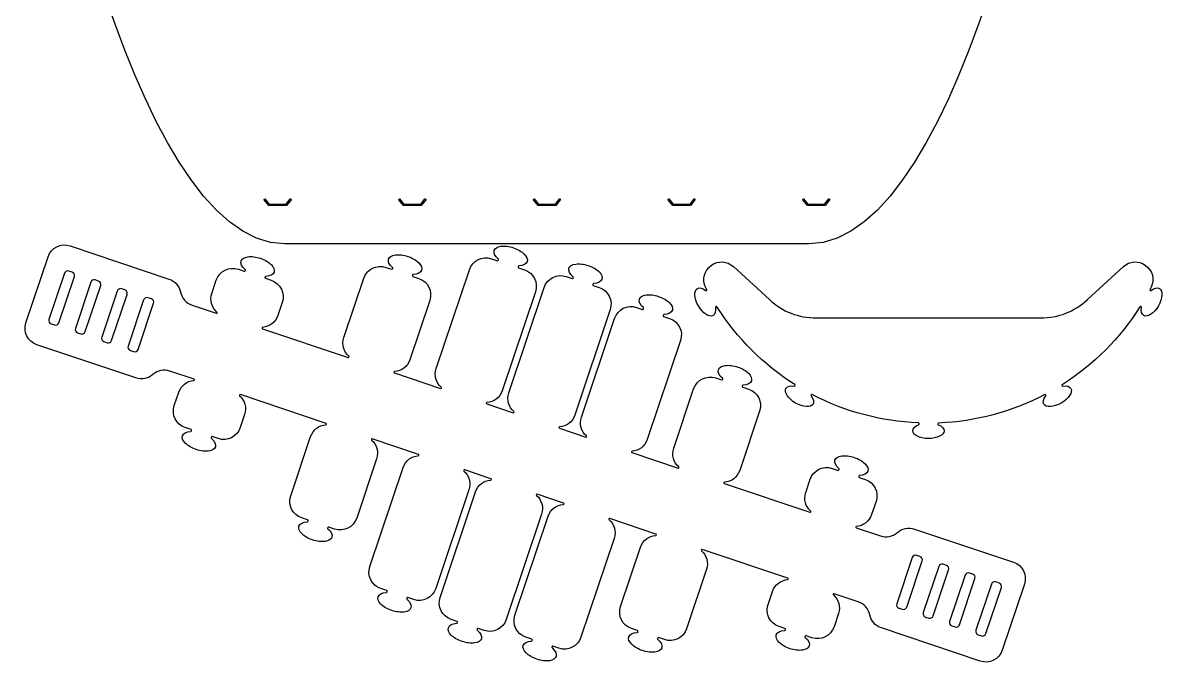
# Model space of a CAD drawing. Extents: x -205 to 122, y 418 to 787.
# Drawn here: x -205.3 to 122.4, y 418.2 to 602.6 of the extents above; entities that cross this region are included whole.
import ezdxf

# ---------------------------------------------------------------- set-up
doc = ezdxf.new("R2010")
doc.units = 0
doc.layers.get('0').update_dxf_attribs({"linetype": 'CONTINUOUS'})

msp = doc.modelspace()

# ---------------------------------------------------------------- linework, layer by layer
at = {"color": 1}
for p, q in [((-135.9886, 551.8272), (-135.9055, 551.9297)), ((-134.6554, 550.0622), (-135.9885, 551.7011)), ((-135.7502, 551.9298), (-134.6515, 550.5785)), ((-129.5996, 550.5785), (-128.5013, 551.9299)), ((-128.2626, 551.701), (-129.5957, 550.0622)), ((-128.3461, 551.9299), (-128.2626, 551.8272)), ((-97.2886, 551.8272), (-97.2055, 551.9297)), ((-95.9554, 550.0622), (-97.2885, 551.7011)), ((-97.0502, 551.9298), (-95.9515, 550.5785)), ((-90.8996, 550.5785), (-89.8013, 551.9299)), ((-89.5626, 551.701), (-90.8957, 550.0622)), ((-89.6461, 551.9299), (-89.5626, 551.8272)), ((-58.5886, 551.8272), (-58.5055, 551.9297)), ((-57.2554, 550.0622), (-58.5885, 551.7011)), ((-58.3502, 551.9298), (-57.2515, 550.5785)), ((-52.1996, 550.5785), (-51.1013, 551.9299)), ((-50.8626, 551.701), (-52.1957, 550.0622)), ((-50.9461, 551.9299), (-50.8626, 551.8272)), ((-19.8886, 551.8272), (-19.8055, 551.9297)), ((-18.5554, 550.0622), (-19.8885, 551.7011)), ((-19.6502, 551.9298), (-18.5515, 550.5785)), ((-13.4996, 550.5785), (-12.4013, 551.9299)), ((-12.1626, 551.701), (-13.4957, 550.0622)), ((-12.2461, 551.9299), (-12.1626, 551.8272)), ((18.8114, 551.8272), (18.8945, 551.9297)), ((20.1446, 550.0622), (18.8115, 551.7011)), ((19.0498, 551.9298), (20.1485, 550.5785)), ((25.2004, 550.5785), (26.2987, 551.9299)), ((26.5374, 551.701), (25.2043, 550.0622)), ((26.4539, 551.9299), (26.5374, 551.8272)), ((-129.6733, 550.0253), (-134.5778, 550.0253)), ((-134.2635, 550.3939), (-129.9876, 550.3939)), ((-129.5996, 550.5785), (-129.5996, 550.5785)), ((-90.9733, 550.0253), (-95.8778, 550.0253)), ((-95.5635, 550.3939), (-91.2876, 550.3939)), ((-90.8996, 550.5785), (-90.8996, 550.5785)), ((-52.2733, 550.0253), (-57.1778, 550.0253)), ((-56.8635, 550.3939), (-52.5876, 550.3939)), ((-52.1996, 550.5785), (-52.1996, 550.5785)), ((-13.5733, 550.0253), (-18.4778, 550.0253)), ((-18.1635, 550.3939), (-13.8876, 550.3939)), ((-13.4996, 550.5785), (-13.4996, 550.5785)), ((25.1267, 550.0253), (20.2222, 550.0253)), ((20.5365, 550.3939), (24.8124, 550.3939)), ((25.2004, 550.5785), (25.2004, 550.5785)), ((-191.771, 538.4582), (-163.3289, 528.9164)), ((20.566, 538.9995), (-130.0171, 538.9995)), ((-130.0171, 538.9995), (-130.0171, 538.9995)), ((-204.4629, 516.3467), (-198.1015, 535.3089)), ((-70.6624, 534.7467), (-68.956, 534.1742)), ((-68.7027, 534.3002), (-68.6489, 534.4603)), ((-191.1531, 530.8679), (-192.1012, 531.186)), ((-143.4011, 531.7247), (-141.6942, 531.1521)), ((-141.441, 531.2781), (-141.3873, 531.4382)), ((-101.0254, 532.2757), (-99.319, 531.7032)), ((-99.0657, 531.8292), (-99.0119, 531.9893)), ((-86.5348, 503.1544), (-76.9932, 531.5964)), ((-62.8882, 532.1386), (-61.1817, 531.5659)), ((-7.485438, 532.844398), (-7.391337, 532.910398)), ((-1.141738, 532.502297), (9.212363, 523.010097)), ((100.637075, 523.010097), (110.983765, 532.495497)), ((117.243463, 532.896497), (117.319584, 532.842897)), ((-193.3674, 530.5559), (-197.8201, 517.2831)), ((-194.976, 516.3288), (-190.5232, 529.6018)), ((-185.7828, 528.0115), (-190.2356, 514.7385)), ((-183.5685, 528.3235), (-184.5166, 528.6414)), ((-151.0038, 524.7823), (-149.7316, 528.5744)), ((-135.6265, 529.1164), (-133.9201, 528.5439)), ((-113.0807, 512.06), (-107.3559, 529.125)), ((-93.3233, 530.0815), (-93.3773, 529.9208)), ((-93.2512, 529.6675), (-91.5448, 529.0951)), ((-49.1689, 529.6456), (-47.4626, 529.0731)), ((-47.2094, 529.1991), (-47.1556, 529.3593)), ((-187.3913, 513.7844), (-182.9385, 527.0572)), ((-178.1982, 525.4671), (-182.6509, 512.1941)), ((-179.8067, 511.2399), (-175.3539, 524.5129)), ((-175.984, 525.779), (-176.932, 526.0971)), ((-58.032, 525.2354), (-67.5736, 496.7933)), ((-65.677, 496.1572), (-55.4992, 526.4957)), ((-41.3947, 527.038), (-39.6882, 526.4655)), ((-8.899737, 525.622204), (-8.861338, 525.644297)), ((118.689385, 525.655996), (118.74918, 525.621497)), ((-170.6137, 522.9227), (-175.0665, 509.6496)), ((-172.2221, 508.6954), (-167.7694, 521.9685)), ((-168.3994, 523.2345), (-169.3476, 523.5526)), ((-156.7039, 521.4204), (-149.7638, 519.0921)), ((-130.7703, 522.2133), (-132.0425, 518.4212)), ((-88.3946, 522.7643), (-94.1196, 505.699)), ((-36.5378, 520.1351), (-46.7156, 489.7966)), ((-28.9471, 520.7527), (-27.2406, 520.1802)), ((-26.9874, 520.3062), (-26.9337, 520.4664)), ((-21.1729, 518.1445), (-19.4665, 517.5722)), ((-6.128337, 520.985701), (-6.199436, 520.944601)), ((115.706472, 520.919987), (115.706499, 520.92)), ((116.048261, 520.944587), (115.975474, 520.986587)), ((-197.8201, 517.2831), (-197.8201, 517.2831)), ((-197.1901, 516.0168), (-196.242, 515.6988)), ((-190.2356, 514.7385), (-190.2356, 514.7385)), ((-136.4631, 514.6301), (-111.8408, 506.3699)), ((-44.8196, 489.1605), (-35.2781, 517.6025)), ((22.727563, 517.752599), (87.121868, 517.752599)), ((-189.6055, 513.4725), (-188.6574, 513.1543)), ((-182.6509, 512.1941), (-182.6509, 512.1941)), ((-172.8703, 500.4752), (-201.3124, 510.0168)), ((-182.0209, 510.9279), (-181.0728, 510.6099)), ((-175.0665, 509.6496), (-175.0665, 509.6496)), ((-174.4364, 508.3836), (-173.4882, 508.0655)), ((-16.3167, 511.2414), (-25.8583, 482.7995)), ((-156.1248, 500.1311), (-163.0649, 502.4593)), ((-98.5404, 501.908), (-85.2947, 497.4644)), ((-6.218, 500.4706), (-4.5115, 499.8981)), ((-4.2583, 500.0241), (-4.2045, 500.1842)), ((16.516562, 498.2286), (16.576164, 498.331901)), ((93.311398, 498.2657), (93.332829, 498.228301)), ((-161.8177, 492.5478), (-160.5455, 496.3399)), ((-118.2018, 487.4088), (-142.8241, 495.6689)), ((-18.2738, 480.2551), (-12.5488, 497.3204)), ((1.5563, 497.8625), (3.2628, 497.29)), ((21.243573, 495.6138), (21.193874, 495.5278)), ((88.655684, 495.528199), (88.610572, 495.606399)), ((-71.994, 493.0023), (-64.4373, 490.4672)), ((-141.5842, 489.9789), (-142.8564, 486.1868)), ((6.4129, 490.959), (0.6879, 473.8938)), ((-156.961, 485.6444), (-158.6679, 486.2171)), ((-156.8887, 485.2311), (-156.835, 485.3912)), ((-51.1365, 486.0056), (-43.5793, 483.4703)), ((52.224273, 487.213499), (52.224374, 487.3402)), ((57.625274, 487.310601), (57.625274, 487.2137)), ((-149.1867, 483.0365), (-150.8932, 483.609)), ((-128.3475, 466.5527), (-122.6225, 483.6176)), ((-91.6557, 478.5031), (-104.9014, 482.9467)), ((-30.2789, 479.0084), (-17.0336, 474.5649)), ((-103.6613, 477.2566), (-109.3863, 460.1913)), ((-105.6182, 446.2701), (-96.0765, 474.7122)), ((-70.7983, 471.5059), (-78.355, 474.041)), ((27.2524, 474.475), (28.9587, 473.9026)), ((29.2119, 474.0286), (29.2656, 474.1889)), ((34.9544, 472.2808), (34.9006, 472.1202)), ((-3.733, 470.1029), (20.8894, 461.8426)), ((19.6492, 467.5328), (20.9214, 471.3249)), ((35.0266, 471.867), (36.733, 471.2945)), ((-77.1153, 468.3512), (-86.657, 439.9091)), ((-85.3966, 437.3763), (-75.2188, 467.7148)), ((-49.9406, 464.5082), (-57.4979, 467.0434)), ((-49.9406, 464.5082), (-49.9406, 464.5082)), ((39.8832, 464.9636), (38.6109, 461.1715)), ((-123.4914, 459.6492), (-125.1978, 460.2216)), ((-123.419, 459.2358), (-123.3654, 459.396)), ((-56.2577, 461.3533), (-66.4355, 431.0148)), ((-63.9033, 432.2753), (-54.3616, 460.7172)), ((-23.395, 455.6027), (-36.6402, 460.0462)), ((-117.6768, 457.4877), (-117.7307, 457.327)), ((-115.7172, 457.0412), (-117.4236, 457.6137)), ((34.19, 457.3805), (41.1303, 455.0523)), ((50.9354, 457.0364), (79.3777, 447.4948)), ((-35.4004, 454.3562), (-44.942, 425.9142)), ((-33.5409, 434.7465), (-27.8159, 451.8118)), ((14.5281, 442.8804), (-10.0944, 451.1407)), ((52.5012, 449.1277), (51.553, 449.4457)), ((50.287, 448.8157), (45.8342, 435.5427)), ((48.6785, 434.5885), (53.1312, 447.8615)), ((57.8716, 446.2712), (53.4188, 432.9983)), ((60.0858, 446.5831), (59.1378, 446.9011)), ((-8.8542, 445.4506), (-14.579, 428.3853)), ((56.2631, 432.0442), (60.7158, 445.317)), ((65.4562, 443.7268), (61.0034, 430.4538)), ((63.8476, 429.4996), (68.3004, 442.7726)), ((67.6704, 444.0388), (66.7223, 444.3568)), ((-100.7616, 439.3668), (-102.468, 439.9393)), ((73.0408, 441.1825), (68.5879, 427.9093)), ((71.4321, 426.9551), (75.885, 440.2283)), ((75.2549, 441.4945), (74.3068, 441.8124)), ((82.5277, 441.1645), (76.1663, 422.2023)), ((-100.6892, 438.9534), (-100.6356, 439.1136)), ((-92.9873, 436.7589), (-94.6938, 437.3312)), ((8.835, 435.2974), (10.1072, 439.0895)), ((34.7689, 436.0901), (27.8287, 438.4185)), ((29.0689, 432.7284), (27.7968, 428.9361)), ((45.8342, 435.5427), (45.8342, 435.5427)), ((46.4642, 434.2767), (47.4123, 433.9585)), ((53.4188, 432.9983), (53.4188, 432.9983)), ((-80.5404, 430.4736), (-82.2467, 431.0461)), ((-80.4681, 430.0603), (-80.4144, 430.2204)), ((54.049, 431.7322), (54.9969, 431.4142)), ((61.0034, 430.4538), (61.0034, 430.4538)), ((-72.7664, 427.8651), (-74.4728, 428.4376)), ((-28.6843, 427.8431), (-30.3907, 428.4156)), ((-28.6119, 427.4297), (-28.5583, 427.5899)), ((13.6917, 428.394), (11.9853, 428.9664)), ((13.7638, 427.9806), (13.8177, 428.1408)), ((19.5063, 426.2324), (19.4524, 426.0718)), ((21.4659, 425.7859), (19.7595, 426.3584)), ((69.836, 419.0524), (41.3937, 428.5942)), ((61.6334, 429.1877), (62.5815, 428.8696)), ((68.5879, 427.9093), (68.5879, 427.9093)), ((69.2179, 426.6433), (70.1659, 426.3251)), ((-59.0466, 425.3719), (-60.753, 425.9444)), ((-58.9743, 424.9585), (-58.9206, 425.1187)), ((-51.2724, 422.7638), (-52.9788, 423.3364)), ((-20.91, 425.235), (-22.6164, 425.8075))]:
    msp.add_line(p, q, dxfattribs=at)
for points in [[(-130.0171, 538.9995), (-174.3371, 538.9995), (-204.7257, 685.2085), (-204.7257, 729.1739)], [(95.2746, 729.1739), (95.2746, 685.2085), (64.8859, 538.9995), (20.566, 538.9995)], [(-135.9885, 551.7011), (-136.0187, 551.7382), (-136.0187, 551.7901), (-135.9886, 551.8272)], [(-135.9055, 551.9297), (-135.8859, 551.9539), (-135.859, 551.9667), (-135.8279, 551.9667)], [(-135.8279, 551.9667), (-135.7967, 551.9667), (-135.7699, 551.954), (-135.7502, 551.9298)], [(-128.5013, 551.9299), (-128.4817, 551.9541), (-128.4549, 551.9668), (-128.4237, 551.9668)], [(-128.4237, 551.9668), (-128.3926, 551.9668), (-128.3658, 551.9541), (-128.3461, 551.9299)], [(-128.2626, 551.8272), (-128.2324, 551.79), (-128.2324, 551.7381), (-128.2626, 551.701)], [(-97.2885, 551.7011), (-97.3187, 551.7382), (-97.3187, 551.7901), (-97.2886, 551.8272)], [(-97.2055, 551.9297), (-97.1859, 551.9539), (-97.159, 551.9667), (-97.1279, 551.9667)], [(-97.1279, 551.9667), (-97.0967, 551.9667), (-97.0699, 551.954), (-97.0502, 551.9298)], [(-89.8013, 551.9299), (-89.7817, 551.9541), (-89.7549, 551.9668), (-89.7237, 551.9668)], [(-89.7237, 551.9668), (-89.6926, 551.9668), (-89.6658, 551.9541), (-89.6461, 551.9299)], [(-89.5626, 551.8272), (-89.5324, 551.79), (-89.5324, 551.7381), (-89.5626, 551.701)], [(-58.5885, 551.7011), (-58.6187, 551.7382), (-58.6187, 551.7901), (-58.5886, 551.8272)], [(-58.5055, 551.9297), (-58.4859, 551.9539), (-58.459, 551.9667), (-58.4279, 551.9667)], [(-58.4279, 551.9667), (-58.3967, 551.9667), (-58.3699, 551.954), (-58.3502, 551.9298)], [(-51.1013, 551.9299), (-51.0817, 551.9541), (-51.0549, 551.9668), (-51.0237, 551.9668)], [(-51.0237, 551.9668), (-50.9926, 551.9668), (-50.9658, 551.9541), (-50.9461, 551.9299)], [(-50.8626, 551.8272), (-50.8324, 551.79), (-50.8324, 551.7381), (-50.8626, 551.701)], [(-19.8885, 551.7011), (-19.9187, 551.7382), (-19.9187, 551.7901), (-19.8886, 551.8272)], [(-19.8055, 551.9297), (-19.7859, 551.9539), (-19.759, 551.9667), (-19.7279, 551.9667)], [(-19.7279, 551.9667), (-19.6967, 551.9667), (-19.6699, 551.954), (-19.6502, 551.9298)], [(-12.4013, 551.9299), (-12.3817, 551.9541), (-12.3549, 551.9668), (-12.3237, 551.9668)], [(-12.3237, 551.9668), (-12.2926, 551.9668), (-12.2658, 551.9541), (-12.2461, 551.9299)], [(-12.1626, 551.8272), (-12.1324, 551.79), (-12.1324, 551.7381), (-12.1626, 551.701)], [(18.8115, 551.7011), (18.7813, 551.7382), (18.7813, 551.7901), (18.8114, 551.8272)], [(18.8945, 551.9297), (18.9141, 551.9539), (18.941, 551.9667), (18.9721, 551.9667)], [(18.9721, 551.9667), (19.0033, 551.9667), (19.0301, 551.954), (19.0498, 551.9298)], [(26.2987, 551.9299), (26.3183, 551.9541), (26.3451, 551.9668), (26.3763, 551.9668)], [(26.3763, 551.9668), (26.4074, 551.9668), (26.4342, 551.9541), (26.4539, 551.9299)], [(26.5374, 551.8272), (26.5676, 551.79), (26.5676, 551.7381), (26.5374, 551.701)], [(-134.5778, 550.0253), (-134.6089, 550.0253), (-134.6357, 550.038), (-134.6554, 550.0622)], [(-134.6515, 550.5785), (-134.5533, 550.4577), (-134.4192, 550.3939), (-134.2635, 550.3939)], [(-129.9876, 550.3939), (-129.8319, 550.3939), (-129.6978, 550.4577), (-129.5996, 550.5785)], [(-129.5957, 550.0622), (-129.6154, 550.038), (-129.6422, 550.0253), (-129.6733, 550.0253)], [(-95.8778, 550.0253), (-95.9089, 550.0253), (-95.9357, 550.038), (-95.9554, 550.0622)], [(-95.9515, 550.5785), (-95.8533, 550.4577), (-95.7192, 550.3939), (-95.5635, 550.3939)], [(-91.2876, 550.3939), (-91.1319, 550.3939), (-90.9978, 550.4577), (-90.8996, 550.5785)], [(-90.8957, 550.0622), (-90.9154, 550.038), (-90.9422, 550.0253), (-90.9733, 550.0253)], [(-57.1778, 550.0253), (-57.2089, 550.0253), (-57.2357, 550.038), (-57.2554, 550.0622)], [(-57.2515, 550.5785), (-57.1533, 550.4577), (-57.0192, 550.3939), (-56.8635, 550.3939)], [(-52.5876, 550.3939), (-52.4319, 550.3939), (-52.2978, 550.4577), (-52.1996, 550.5785)], [(-52.1957, 550.0622), (-52.2154, 550.038), (-52.2422, 550.0253), (-52.2733, 550.0253)], [(-18.4778, 550.0253), (-18.5089, 550.0253), (-18.5357, 550.038), (-18.5554, 550.0622)], [(-18.5515, 550.5785), (-18.4533, 550.4577), (-18.3192, 550.3939), (-18.1635, 550.3939)], [(-13.8876, 550.3939), (-13.7319, 550.3939), (-13.5978, 550.4577), (-13.4996, 550.5785)], [(-13.4957, 550.0622), (-13.5154, 550.038), (-13.5422, 550.0253), (-13.5733, 550.0253)], [(20.2222, 550.0253), (20.1911, 550.0253), (20.1643, 550.038), (20.1446, 550.0622)], [(20.1485, 550.5785), (20.2467, 550.4577), (20.3808, 550.3939), (20.5365, 550.3939)], [(24.8124, 550.3939), (24.9681, 550.3939), (25.1022, 550.4577), (25.2004, 550.5785)], [(25.2043, 550.0622), (25.1846, 550.038), (25.1578, 550.0253), (25.1267, 550.0253)], [(-198.1015, 535.3089), (-197.2204, 537.935), (-194.3969, 539.3395), (-191.771, 538.4582)], [(-69.8672, 537.1168), (-69.6564, 537.7455), (-68.9548, 538.1808), (-67.9167, 538.3271)], [(-67.9167, 538.3271), (-66.8787, 538.4735), (-65.5892, 538.3186), (-64.332, 537.897)], [(-64.332, 537.897), (-63.0748, 537.4752), (-61.9526, 536.821), (-61.2126, 536.0782)], [(-142.6056, 534.0948), (-142.3949, 534.7233), (-141.6932, 535.1587), (-140.6552, 535.3052)], [(-140.6552, 535.3052), (-139.617, 535.4515), (-138.3275, 535.2966), (-137.0702, 534.8749)], [(-137.0702, 534.8749), (-135.8129, 534.4532), (-134.6909, 533.799), (-133.9509, 533.0562)], [(-99.072, 532.2054), (-100.04, 533.0281), (-100.4681, 533.926), (-100.2302, 534.6458)], [(-100.2302, 534.6458), (-100.0194, 535.2744), (-99.3178, 535.7098), (-98.2796, 535.8562)], [(-98.2796, 535.8562), (-97.2416, 536.0025), (-95.9522, 535.8477), (-94.695, 535.426)], [(-94.695, 535.426), (-93.4377, 535.0043), (-92.3156, 534.35), (-91.5756, 533.6073)], [(-76.9932, 531.5964), (-76.1123, 534.2226), (-73.2886, 535.6277), (-70.6624, 534.7467)], [(-68.709, 534.6763), (-69.677, 535.499), (-70.1051, 536.3969), (-69.8672, 537.1168)], [(-68.956, 534.1742), (-68.8516, 534.1392), (-68.7378, 534.1958), (-68.7027, 534.3002)], [(-68.6489, 534.4603), (-68.6224, 534.5395), (-68.6454, 534.6223), (-68.709, 534.6763)], [(-61.2126, 536.0782), (-60.4727, 535.3355), (-60.1755, 534.5649), (-60.3865, 533.9364)], [(-7.391337, 532.910398), (-5.448438, 534.272896), (-2.890938, 534.105896), (-1.141738, 532.502297)], [(110.983765, 532.495497), (112.73618, 534.102097), (115.300363, 534.266297), (117.243463, 532.896497)], [(-192.1012, 531.186), (-192.6234, 531.3612), (-193.1922, 531.0781), (-193.3674, 530.5559)], [(-149.7316, 528.5744), (-148.8505, 531.2005), (-146.0273, 532.6057), (-143.4011, 531.7247)], [(-141.4474, 531.6543), (-142.4155, 532.477), (-142.8433, 533.3748), (-142.6056, 534.0948)], [(-141.6942, 531.1521), (-141.5897, 531.117), (-141.476, 531.1736), (-141.441, 531.2781)], [(-141.3873, 531.4382), (-141.3607, 531.5174), (-141.3838, 531.6002), (-141.4474, 531.6543)], [(-133.9509, 533.0562), (-133.2111, 532.3134), (-132.914, 531.543), (-133.125, 530.9143)], [(-107.3559, 529.125), (-106.4748, 531.7515), (-103.6516, 533.1567), (-101.0254, 532.2757)], [(-99.319, 531.7032), (-99.2146, 531.6682), (-99.1008, 531.7248), (-99.0657, 531.8292)], [(-99.0119, 531.9893), (-98.9854, 532.0685), (-99.0084, 532.1513), (-99.072, 532.2054)], [(-90.7495, 531.4654), (-90.9943, 530.7479), (-91.877, 530.29), (-93.1451, 530.2175)], [(-91.5756, 533.6073), (-90.8357, 532.8645), (-90.5385, 532.094), (-90.7495, 531.4654)], [(-63.0142, 532.3918), (-63.0493, 532.2874), (-62.9927, 532.1737), (-62.8882, 532.1386)], [(-62.9603, 532.5525), (-62.9769, 532.5031), (-62.9962, 532.4457), (-63.0142, 532.3918)], [(-62.7821, 532.6885), (-62.8654, 532.6838), (-62.9338, 532.6316), (-62.9603, 532.5525)], [(-60.3865, 533.9364), (-60.6313, 533.2189), (-61.5141, 532.761), (-62.7821, 532.6885)], [(-61.1817, 531.5659), (-58.5556, 530.6851), (-57.1509, 527.8615), (-58.032, 525.2354)], [(-47.2158, 529.5752), (-48.1838, 530.398), (-48.6117, 531.2957), (-48.3736, 532.0157)], [(-48.3736, 532.0157), (-48.163, 532.6444), (-47.4615, 533.0798), (-46.4235, 533.2261)], [(-46.4235, 533.2261), (-45.3853, 533.3724), (-44.0958, 533.2175), (-42.8385, 532.7958)], [(-42.8385, 532.7958), (-41.5812, 532.3746), (-40.459, 531.7204), (-39.7191, 530.9776)], [(-39.7191, 530.9776), (-38.9793, 530.2349), (-38.682, 529.4643), (-38.893, 528.8358)], [(-9.095237, 526.531497), (-10.199338, 528.760998), (-9.522436, 531.415997), (-7.485438, 532.844398)], [(117.319584, 532.842897), (119.347086, 531.413597), (120.020186, 528.769497), (118.922985, 526.544697)], [(-190.5232, 529.6018), (-190.3481, 530.1238), (-190.6309, 530.6927), (-191.1531, 530.8679)], [(-184.5166, 528.6414), (-185.0389, 528.8165), (-185.6076, 528.5337), (-185.7828, 528.0115)], [(-182.9385, 527.0572), (-182.7634, 527.5793), (-183.0463, 528.1484), (-183.5685, 528.3235)], [(-163.3289, 528.9164), (-161.5682, 528.3259), (-160.3563, 526.8621), (-160.0143, 525.1702)], [(-135.7525, 529.3696), (-135.7876, 529.2652), (-135.731, 529.1515), (-135.6265, 529.1164)], [(-135.6986, 529.5304), (-135.7152, 529.4809), (-135.7344, 529.4235), (-135.7525, 529.3696)], [(-135.5204, 529.6664), (-135.6037, 529.6617), (-135.672, 529.6095), (-135.6986, 529.5304)], [(-133.125, 530.9143), (-133.3696, 530.1968), (-134.2523, 529.739), (-135.5204, 529.6664)], [(-133.9201, 528.5439), (-131.2939, 527.663), (-129.8893, 524.8395), (-130.7703, 522.2133)], [(-93.3773, 529.9208), (-93.4123, 529.8163), (-93.3557, 529.7026), (-93.2512, 529.6675)], [(-93.1451, 530.2175), (-93.2284, 530.2128), (-93.2968, 530.1606), (-93.3233, 530.0815)], [(-91.5448, 529.0951), (-88.9186, 528.2142), (-87.5135, 525.3904), (-88.3946, 522.7643)], [(-55.4992, 526.4957), (-54.6183, 529.1219), (-51.7951, 530.5266), (-49.1689, 529.6456)], [(-47.4626, 529.0731), (-47.3581, 529.0381), (-47.2444, 529.0947), (-47.2094, 529.1991)], [(-47.1556, 529.3593), (-47.1291, 529.4383), (-47.1522, 529.5212), (-47.2158, 529.5752)], [(-38.893, 528.8358), (-39.1378, 528.1183), (-40.0207, 527.6604), (-41.2886, 527.5879)], [(-176.932, 526.0971), (-177.4543, 526.2723), (-178.023, 525.9893), (-178.1982, 525.4671)], [(-175.3539, 524.5129), (-175.1788, 525.0349), (-175.4618, 525.6038), (-175.984, 525.779)], [(-160.0143, 525.1702), (-159.6504, 523.3699), (-158.4451, 522.0045), (-156.7039, 521.4204)], [(-149.5674, 519.4338), (-151.0365, 520.7219), (-151.6662, 522.8079), (-151.0038, 524.7823)], [(-41.5207, 527.2912), (-41.5557, 527.1868), (-41.4992, 527.0731), (-41.3947, 527.038)], [(-41.4668, 527.4519), (-41.4833, 527.4025), (-41.5026, 527.3451), (-41.5207, 527.2912)], [(-41.2886, 527.5879), (-41.3719, 527.5832), (-41.4402, 527.531), (-41.4668, 527.4519)], [(-39.6882, 526.4655), (-37.0621, 525.5845), (-35.6569, 522.7613), (-36.5378, 520.1351)], [(-26.2016, 524.3333), (-25.1633, 524.4794), (-23.8739, 524.3247), (-22.6167, 523.9031)], [(-11.170536, 521.192899), (-12.413438, 523.3452), (-12.548637, 525.593899), (-11.472336, 526.215299)], [(-11.472336, 526.215299), (-10.882138, 526.552601), (-10.018038, 526.338201), (-9.122836, 525.637999)], [(-9.122836, 525.637999), (-9.057336, 525.586699), (-8.971838, 525.580699), (-8.899737, 525.622204)], [(-8.782738, 525.908097), (-8.887836, 526.115398), (-8.992137, 526.323297), (-9.095237, 526.531497)], [(-8.861338, 525.644297), (-8.769138, 525.697398), (-8.734637, 525.813196), (-8.782738, 525.908097)], [(118.610777, 525.919397), (118.562861, 525.824496), (118.597283, 525.709098), (118.689385, 525.655996)], [(118.922985, 526.544697), (118.819983, 526.335798), (118.715869, 526.127296), (118.610777, 525.919397)], [(118.74918, 525.621497), (118.821279, 525.579897), (118.906766, 525.585898), (118.972383, 525.637187)], [(118.972383, 525.637187), (119.867283, 526.337187), (120.731174, 526.551188), (121.321486, 526.213987)], [(121.321486, 526.213987), (122.397679, 525.592687), (122.262662, 523.344287), (121.019967, 521.191888)], [(-169.3476, 523.5526), (-169.8698, 523.7278), (-170.4385, 523.4448), (-170.6137, 522.9227)], [(-167.7694, 521.9685), (-167.5943, 522.4903), (-167.8772, 523.0593), (-168.3994, 523.2345)], [(-35.2781, 517.6025), (-34.397, 520.2287), (-31.5733, 521.6336), (-28.9471, 520.7527)], [(-26.9938, 520.6824), (-27.9619, 521.5051), (-28.3898, 522.4029), (-28.1519, 523.123)], [(-28.1519, 523.123), (-27.9412, 523.7515), (-27.2397, 524.1869), (-26.2016, 524.3333)], [(-22.6167, 523.9031), (-21.3594, 523.4813), (-20.2374, 522.8271), (-19.4975, 522.0842)], [(-19.4975, 522.0842), (-18.7574, 521.3417), (-18.4604, 520.571), (-18.6714, 519.9425)], [(-6.971736, 518.420899), (-8.047736, 517.7992), (-9.927836, 519.040299), (-11.170536, 521.192899)], [(9.212363, 523.010097), (13.047964, 519.493798), (17.524164, 517.752599), (22.727563, 517.752599)], [(87.121868, 517.752599), (92.325269, 517.752599), (96.801464, 519.493898), (100.637075, 523.010097)], [(121.019967, 521.191888), (119.777166, 519.039386), (117.897275, 517.798287), (116.821267, 518.419986)], [(-149.7638, 519.0921), (-149.6722, 519.0614), (-149.5739, 519.0986), (-149.5257, 519.1825)], [(-149.5257, 519.1825), (-149.4775, 519.2663), (-149.4946, 519.37), (-149.5674, 519.4338)], [(-132.0425, 518.4212), (-132.7049, 516.447), (-134.465, 515.1627), (-136.4137, 515.0211)], [(-27.2406, 520.1802), (-27.1362, 520.1452), (-27.0225, 520.2018), (-26.9874, 520.3062)], [(-26.9337, 520.4664), (-26.9071, 520.5455), (-26.9302, 520.6284), (-26.9938, 520.6824)], [(-21.2989, 518.3978), (-21.334, 518.2933), (-21.2774, 518.1796), (-21.1729, 518.1445)], [(-21.245, 518.5586), (-21.2616, 518.5091), (-21.2809, 518.4516), (-21.2989, 518.3978)], [(-21.0668, 518.6946), (-21.1501, 518.6898), (-21.2185, 518.6376), (-21.245, 518.5586)], [(-18.6714, 519.9425), (-18.916, 519.2249), (-19.7988, 518.767), (-21.0668, 518.6946)], [(-6.297438, 520.743499), (-6.138738, 519.618901), (-6.385137, 518.763701), (-6.971736, 518.420899)], [(-6.199436, 520.944601), (-6.271538, 520.903), (-6.309037, 520.825901), (-6.297438, 520.743499)], [(-5.859436, 520.9196), (-5.916837, 521.010101), (-6.035537, 521.0393), (-6.128337, 520.985701)], [(16.509762, 498.601001), (7.492664, 504.292099), (-0.147638, 511.915499), (-5.859436, 520.9196)], [(115.706499, 520.92), (110.0142, 511.895901), (102.387294, 504.249501), (93.377597, 498.5343)], [(115.975474, 520.986587), (115.882473, 521.040287), (115.763781, 521.010797), (115.706472, 520.919987)], [(116.821267, 518.419986), (116.234078, 518.762587), (115.987565, 519.618086), (116.146368, 520.743388)], [(116.146368, 520.743388), (116.15801, 520.825887), (116.120439, 520.902987), (116.048261, 520.944587)], [(-201.3124, 510.0168), (-203.9386, 510.8974), (-205.3438, 513.7205), (-204.4629, 516.3467)], [(-197.8201, 517.2831), (-197.9953, 516.7609), (-197.7123, 516.192), (-197.1901, 516.0168)], [(-196.242, 515.6988), (-195.7198, 515.5236), (-195.1511, 515.8068), (-194.976, 516.3288)], [(-190.2356, 514.7385), (-190.4108, 514.2163), (-190.1276, 513.6477), (-189.6055, 513.4725)], [(-136.5985, 514.8458), (-136.6107, 514.7499), (-136.5548, 514.6609), (-136.4631, 514.6301)], [(-136.4137, 515.0211), (-136.5102, 515.0142), (-136.5864, 514.9419), (-136.5985, 514.8458)], [(-19.4665, 517.5722), (-16.8404, 516.6912), (-15.4357, 513.8676), (-16.3167, 511.2414)], [(-188.6574, 513.1543), (-188.1353, 512.979), (-187.5664, 513.2624), (-187.3913, 513.7844)], [(-182.6509, 512.1941), (-182.8261, 511.6719), (-182.5432, 511.1031), (-182.0209, 510.9279)], [(-111.6445, 506.7115), (-113.1135, 507.9997), (-113.7431, 510.0856), (-113.0807, 512.06)], [(-181.0728, 510.6099), (-180.5506, 510.4347), (-179.9818, 510.7179), (-179.8067, 511.2399)], [(-175.0665, 509.6496), (-175.2416, 509.1275), (-174.9586, 508.5588), (-174.4364, 508.3836)], [(-173.4882, 508.0655), (-172.966, 507.8903), (-172.3972, 508.1736), (-172.2221, 508.6954)], [(-111.8408, 506.3699), (-111.7491, 506.3391), (-111.651, 506.3764), (-111.6028, 506.4601)], [(-111.6028, 506.4601), (-111.5545, 506.544), (-111.5717, 506.6478), (-111.6445, 506.7115)], [(-94.1196, 505.699), (-94.7818, 503.7247), (-96.5423, 502.4405), (-98.4911, 502.299)], [(-167.967, 501.4646), (-169.2601, 500.3212), (-171.1097, 499.8845), (-172.8703, 500.4752)], [(-163.0649, 502.4593), (-164.8061, 503.0434), (-166.591, 502.6812), (-167.967, 501.4646)], [(-98.676, 502.1236), (-98.688, 502.0276), (-98.6321, 501.9387), (-98.5404, 501.908)], [(-98.4911, 502.299), (-98.5876, 502.292), (-98.6639, 502.2196), (-98.676, 502.1236)], [(-85.0982, 497.806), (-86.5674, 499.0942), (-87.1973, 501.1801), (-86.5348, 503.1544)], [(-4.2646, 500.4002), (-5.2326, 501.2229), (-5.6605, 502.1209), (-5.4227, 502.8408)], [(-5.4227, 502.8408), (-5.2119, 503.4694), (-4.5103, 503.9048), (-3.4722, 504.0511)], [(-3.4722, 504.0511), (-2.4342, 504.1972), (-1.1447, 504.0427), (0.1126, 503.6209)], [(0.1126, 503.6209), (1.3698, 503.1991), (2.4919, 502.5449), (3.2318, 501.802)], [(3.2318, 501.802), (3.9717, 501.0593), (4.2689, 500.2889), (4.0578, 499.6603)], [(-160.5455, 496.3399), (-159.8832, 498.3143), (-158.1229, 499.5985), (-156.1742, 499.7401)], [(-156.1742, 499.7401), (-156.0777, 499.747), (-156.0015, 499.8195), (-155.9894, 499.9154)], [(-155.9894, 499.9154), (-155.9772, 500.0113), (-156.0332, 500.1003), (-156.1248, 500.1311)], [(-12.5488, 497.3204), (-11.6677, 499.9465), (-8.844, 501.3514), (-6.218, 500.4706)], [(-4.5115, 499.8981), (-4.4071, 499.8631), (-4.2933, 499.9197), (-4.2583, 500.0241)], [(-4.2045, 500.1842), (-4.1779, 500.2634), (-4.201, 500.3462), (-4.2646, 500.4002)], [(1.4842, 498.2763), (1.4676, 498.2269), (1.4484, 498.1695), (1.4303, 498.1157)], [(1.6624, 498.4123), (1.5791, 498.4075), (1.5107, 498.3554), (1.4842, 498.2763)], [(4.0578, 499.6603), (3.8131, 498.9428), (2.9304, 498.4849), (1.6624, 498.4123)], [(13.992164, 497.4558), (14.334763, 498.0429), (15.190163, 498.289399), (16.315362, 498.130601)], [(16.315362, 498.130601), (16.397862, 498.119012), (16.474964, 498.156504), (16.516562, 498.2286)], [(16.576164, 498.331901), (16.629862, 498.4249), (16.600559, 498.5437), (16.509762, 498.601001)], [(93.377597, 498.5343), (93.287189, 498.476901), (93.257899, 498.3585), (93.311398, 498.2657)], [(93.332829, 498.228301), (93.374422, 498.156099), (93.451521, 498.118499), (93.534018, 498.130101)], [(93.534018, 498.130101), (94.658921, 498.288899), (95.514134, 498.0425), (95.856822, 497.455699)], [(-143.0622, 495.5785), (-143.1105, 495.4946), (-143.0933, 495.391), (-143.0205, 495.3272)], [(-142.8241, 495.6689), (-142.9158, 495.6997), (-143.0141, 495.6624), (-143.0622, 495.5785)], [(-143.0205, 495.3272), (-141.5515, 494.0391), (-140.922, 491.9532), (-141.5842, 489.9789)], [(-85.2947, 497.4644), (-85.203, 497.4336), (-85.1048, 497.4708), (-85.0565, 497.5546)], [(-85.0565, 497.5546), (-85.0082, 497.6385), (-85.0254, 497.7423), (-85.0982, 497.806)], [(-67.5736, 496.7933), (-68.2359, 494.8191), (-69.996, 493.5349), (-71.9446, 493.3933)], [(-64.2409, 490.8089), (-65.7099, 492.097), (-66.3394, 494.1829), (-65.677, 496.1572)], [(1.4303, 498.1157), (1.3953, 498.0112), (1.4519, 497.8975), (1.5563, 497.8625)], [(3.2628, 497.29), (5.8888, 496.4089), (7.294, 493.5852), (6.4129, 490.959)], [(16.764463, 493.257399), (14.612263, 494.499901), (13.371063, 496.379499), (13.992164, 497.4558)], [(21.193874, 495.5278), (21.152273, 495.455701), (21.158274, 495.370201), (21.209564, 495.3046)], [(21.209564, 495.3046), (21.909262, 494.409901), (22.123762, 493.5462), (21.786863, 492.955999)], [(21.509374, 495.6911), (21.414375, 495.7408), (21.297172, 495.706711), (21.243573, 495.6138)], [(52.032474, 487.5401), (41.420373, 487.971199), (30.929374, 490.770099), (21.509374, 495.6911)], [(88.344481, 495.6836), (78.899673, 490.732301), (68.472574, 487.940301), (57.817173, 487.510401)], [(88.062409, 492.9556), (87.725118, 493.545901), (87.939615, 494.409999), (88.639809, 495.3051)], [(88.610572, 495.606399), (88.556968, 495.6994), (88.439572, 495.733399), (88.344481, 495.6836)], [(88.639809, 495.3051), (88.691111, 495.3706), (88.697118, 495.4561), (88.655684, 495.528199)], [(95.856822, 497.455699), (96.478513, 496.3797), (95.237512, 494.4997), (93.084915, 493.256899)], [(-158.6679, 486.2171), (-161.294, 487.0981), (-162.6986, 489.9216), (-161.8177, 492.5478)], [(-72.1294, 493.218), (-72.1416, 493.122), (-72.0857, 493.0331), (-71.994, 493.0023)], [(-71.9446, 493.3933), (-72.0411, 493.3863), (-72.1174, 493.3139), (-72.1294, 493.218)], [(21.786863, 492.955999), (21.165862, 491.8795), (18.916962, 492.014501), (16.764463, 493.257399)], [(93.084915, 493.256899), (90.932423, 492.014001), (88.683624, 491.879201), (88.062409, 492.9556)], [(-64.4373, 490.4672), (-64.3456, 490.4364), (-64.2474, 490.4736), (-64.1992, 490.5576)], [(-64.1992, 490.5576), (-64.1509, 490.6414), (-64.1681, 490.7451), (-64.2409, 490.8089)], [(-46.7156, 489.7966), (-47.378, 487.8224), (-49.1384, 486.5382), (-51.0871, 486.3966)], [(-43.3829, 483.8119), (-44.8521, 485.1002), (-45.482, 487.1862), (-44.8196, 489.1605)], [(-159.4626, 483.8468), (-159.2181, 484.5645), (-158.3353, 485.0226), (-157.0669, 485.095)], [(-157.0669, 485.095), (-156.9836, 485.0998), (-156.9152, 485.1519), (-156.8887, 485.2311)], [(-156.835, 485.3912), (-156.7999, 485.4957), (-156.8565, 485.6094), (-156.961, 485.6444)], [(-142.8564, 486.1868), (-143.7374, 483.5606), (-146.5606, 482.1554), (-149.1867, 483.0365)], [(-122.6225, 483.6176), (-121.9601, 485.592), (-120.1999, 486.8763), (-118.2512, 487.0178)], [(-118.2512, 487.0178), (-118.1547, 487.0248), (-118.0784, 487.0972), (-118.0663, 487.1932)], [(-118.0663, 487.1932), (-118.0543, 487.2891), (-118.1101, 487.378), (-118.2018, 487.4088)], [(-51.2721, 486.2213), (-51.2841, 486.1254), (-51.2282, 486.0364), (-51.1365, 486.0056)], [(-51.0871, 486.3966), (-51.1836, 486.3897), (-51.2599, 486.3174), (-51.2721, 486.2213)], [(54.924473, 483.031899), (52.438975, 483.032), (50.424173, 484.0393), (50.424374, 485.282001)], [(50.424374, 485.282001), (50.428263, 485.9619), (51.045073, 486.6031), (52.099072, 487.0281)], [(52.224374, 487.3402), (52.224474, 487.447599), (52.139773, 487.535801), (52.032474, 487.5401)], [(52.099072, 487.0281), (52.176273, 487.059199), (52.224173, 487.1302), (52.224273, 487.213499)], [(59.424673, 485.282101), (59.424774, 484.039401), (57.410075, 483.031899), (54.924473, 483.031899)], [(57.817173, 487.510401), (57.709972, 487.506088), (57.625274, 487.4179), (57.625274, 487.310601)], [(57.625274, 487.2137), (57.625274, 487.130401), (57.673274, 487.0594), (57.750475, 487.0282)], [(57.750475, 487.0282), (58.804172, 486.602999), (59.421572, 485.9618), (59.424673, 485.282101)], [(-158.6368, 481.705), (-159.3765, 482.4478), (-159.6736, 483.2183), (-159.4626, 483.8468)], [(-151.2003, 483.3222), (-151.2269, 483.2431), (-151.2038, 483.1603), (-151.1402, 483.1062)], [(-151.1464, 483.4829), (-151.1645, 483.4291), (-151.1837, 483.3716), (-151.2003, 483.3222)], [(-150.8932, 483.609), (-150.9977, 483.644), (-151.1113, 483.5874), (-151.1464, 483.4829)], [(-151.1402, 483.1062), (-150.1725, 482.2836), (-149.7444, 481.3861), (-149.982, 480.6661)], [(-105.1396, 482.8565), (-105.1879, 482.7726), (-105.1707, 482.6688), (-105.0979, 482.6051)], [(-104.9014, 482.9467), (-104.9931, 482.9775), (-105.0913, 482.9403), (-105.1396, 482.8565)], [(-105.0979, 482.6051), (-103.6287, 481.3169), (-102.9989, 479.2309), (-103.6613, 477.2566)], [(-43.5793, 483.4703), (-43.4876, 483.4395), (-43.3895, 483.4767), (-43.3412, 483.5605)], [(-43.3412, 483.5605), (-43.2929, 483.6444), (-43.3101, 483.7482), (-43.3829, 483.8119)], [(-25.8583, 482.7995), (-26.5206, 480.8252), (-28.2808, 479.5409), (-30.2294, 479.3994)], [(-155.5177, 479.8862), (-156.7749, 480.3081), (-157.8969, 480.9622), (-158.6368, 481.705)], [(-151.9326, 479.4558), (-152.9708, 479.3095), (-154.2604, 479.4643), (-155.5177, 479.8862)], [(-149.982, 480.6661), (-150.1928, 480.0374), (-150.8944, 479.6021), (-151.9326, 479.4558)], [(-91.5202, 478.2875), (-91.5081, 478.3835), (-91.5641, 478.4724), (-91.6557, 478.5031)], [(-30.4143, 479.2241), (-30.4265, 479.128), (-30.3705, 479.0391), (-30.2789, 479.0084)], [(-30.2294, 479.3994), (-30.326, 479.3924), (-30.4022, 479.32), (-30.4143, 479.2241)], [(-16.8373, 474.9066), (-18.3063, 476.1947), (-18.9361, 478.2808), (-18.2738, 480.2551)], [(-96.0765, 474.7122), (-95.4143, 476.6865), (-93.6539, 477.9706), (-91.7051, 478.1121)], [(-91.7051, 478.1121), (-91.6085, 478.1191), (-91.5322, 478.1915), (-91.5202, 478.2875)], [(20.9214, 471.3249), (21.8024, 473.951), (24.6264, 475.356), (27.2524, 474.475)], [(29.2055, 474.4048), (28.2376, 475.2274), (27.8096, 476.1253), (28.0474, 476.8453)], [(28.0474, 476.8453), (28.2582, 477.474), (28.9599, 477.9093), (29.9979, 478.0557)], [(29.9979, 478.0557), (31.0359, 478.2019), (32.3255, 478.0472), (33.5828, 477.6254)], [(33.5828, 477.6254), (34.8401, 477.2037), (35.9621, 476.5495), (36.702, 475.8066)], [(36.702, 475.8066), (37.4418, 475.0638), (37.7391, 474.2935), (37.5282, 473.6648)], [(-78.5931, 473.9507), (-78.6414, 473.8669), (-78.6242, 473.7631), (-78.5514, 473.6994)], [(-78.355, 474.041), (-78.4467, 474.0718), (-78.5449, 474.0346), (-78.5931, 473.9507)], [(-78.5514, 473.6994), (-77.0825, 472.4113), (-76.4529, 470.3254), (-77.1153, 468.3512)], [(-17.0336, 474.5649), (-16.9419, 474.5342), (-16.8437, 474.5714), (-16.7955, 474.6552)], [(-16.7955, 474.6552), (-16.7472, 474.7391), (-16.7645, 474.8428), (-16.8373, 474.9066)], [(0.6879, 473.8938), (0.0255, 471.9195), (-1.7348, 470.6354), (-3.6836, 470.4939)], [(28.9587, 473.9026), (29.0632, 473.8676), (29.1769, 473.9241), (29.2119, 474.0286)], [(29.2656, 474.1889), (29.2921, 474.2679), (29.2691, 474.3508), (29.2055, 474.4048)], [(34.9006, 472.1202), (34.8655, 472.0157), (34.9221, 471.902), (35.0266, 471.867)], [(35.1325, 472.4168), (35.0493, 472.4121), (34.981, 472.3599), (34.9544, 472.2808)], [(37.5282, 473.6648), (37.2834, 472.9473), (36.4006, 472.4895), (35.1325, 472.4168)], [(-75.2188, 467.7148), (-74.5565, 469.6891), (-72.7964, 470.9734), (-70.8478, 471.115)], [(-70.8478, 471.115), (-70.7512, 471.1219), (-70.6749, 471.1943), (-70.6629, 471.2903)], [(-70.6629, 471.2903), (-70.6507, 471.3863), (-70.7067, 471.4752), (-70.7983, 471.5059)], [(-3.8685, 470.3186), (-3.8806, 470.2226), (-3.8247, 470.1336), (-3.733, 470.1029)], [(-3.6836, 470.4939), (-3.7801, 470.4869), (-3.8564, 470.4145), (-3.8685, 470.3186)], [(36.733, 471.2945), (39.3591, 470.4134), (40.7641, 467.5897), (39.8832, 464.9636)], [(-125.1978, 460.2216), (-127.824, 461.1027), (-129.2286, 463.9262), (-128.3475, 466.5527)], [(-57.7361, 466.9531), (-57.7843, 466.8692), (-57.7671, 466.7655), (-57.6943, 466.7018)], [(-57.4979, 467.0434), (-57.5896, 467.0742), (-57.6878, 467.0369), (-57.7361, 466.9531)], [(-57.6943, 466.7018), (-56.2252, 465.4136), (-55.5955, 463.3276), (-56.2577, 461.3533)], [(21.0858, 462.1843), (19.6167, 463.4725), (18.9869, 465.5584), (19.6492, 467.5328)], [(-54.3616, 460.7172), (-53.6994, 462.6916), (-51.9389, 463.9757), (-49.99, 464.1173)], [(-49.99, 464.1173), (-49.8935, 464.1242), (-49.8172, 464.1966), (-49.8051, 464.2927)], [(-49.8051, 464.2927), (-49.7931, 464.3886), (-49.8489, 464.4775), (-49.9406, 464.5082)], [(21.1276, 461.933), (21.1758, 462.0168), (21.1586, 462.1205), (21.0858, 462.1843)], [(-125.9929, 457.8514), (-125.7485, 458.5691), (-124.8656, 459.0272), (-123.5973, 459.0997)], [(-123.5973, 459.0997), (-123.5139, 459.1045), (-123.4456, 459.1566), (-123.419, 459.2358)], [(-123.3654, 459.396), (-123.3304, 459.5003), (-123.387, 459.6142), (-123.4914, 459.6492)], [(-109.3863, 460.1913), (-110.2672, 457.5651), (-113.091, 456.1601), (-115.7172, 457.0412)], [(-36.8783, 459.9558), (-36.9266, 459.872), (-36.9094, 459.7683), (-36.8366, 459.7045)], [(-36.6402, 460.0462), (-36.7319, 460.0769), (-36.8301, 460.0398), (-36.8783, 459.9558)], [(-36.8366, 459.7045), (-35.3676, 458.4164), (-34.7381, 456.3304), (-35.4004, 454.3562)], [(20.8894, 461.8426), (20.9811, 461.8119), (21.0793, 461.8492), (21.1276, 461.933)], [(38.6109, 461.1715), (37.9487, 459.1972), (36.1882, 457.913), (34.2394, 457.7715)], [(-125.1669, 455.7096), (-125.9067, 456.4525), (-126.2038, 457.2229), (-125.9929, 457.8514)], [(-122.0481, 453.891), (-123.3052, 454.3128), (-124.4271, 454.9669), (-125.1669, 455.7096)], [(-117.7307, 457.327), (-117.7573, 457.2478), (-117.7343, 457.165), (-117.6706, 457.1109)], [(-117.4236, 457.6137), (-117.5281, 457.6487), (-117.6418, 457.5922), (-117.6768, 457.4877)], [(-117.6706, 457.1109), (-116.7028, 456.2884), (-116.2749, 455.3908), (-116.5123, 454.6708)], [(-23.2594, 455.3871), (-23.2474, 455.4831), (-23.3033, 455.572), (-23.395, 455.6027)], [(34.0545, 457.5961), (34.0425, 457.5001), (34.0984, 457.4112), (34.19, 457.3805)], [(34.2394, 457.7715), (34.1429, 457.7645), (34.0666, 457.692), (34.0545, 457.5961)], [(41.1303, 455.0523), (42.8715, 454.4682), (44.6565, 454.8303), (46.0324, 456.047)], [(46.0324, 456.047), (47.3254, 457.1903), (49.1748, 457.6271), (50.9354, 457.0364)], [(-118.4629, 453.4605), (-119.5011, 453.3143), (-120.7908, 453.4691), (-122.0481, 453.891)], [(-116.5123, 454.6708), (-116.7231, 454.0421), (-117.4248, 453.6068), (-118.4629, 453.4605)], [(-27.8159, 451.8118), (-27.1535, 453.786), (-25.3931, 455.0702), (-23.4444, 455.2117)], [(-23.4444, 455.2117), (-23.3479, 455.2187), (-23.2715, 455.2911), (-23.2594, 455.3871)], [(-10.3325, 451.0503), (-10.3808, 450.9665), (-10.3636, 450.8628), (-10.2908, 450.799)], [(-10.0944, 451.1407), (-10.1861, 451.1714), (-10.2843, 451.1342), (-10.3325, 451.0503)], [(-10.2908, 450.799), (-8.8216, 449.5108), (-8.1918, 447.4249), (-8.8542, 445.4506)], [(51.553, 449.4457), (51.0309, 449.6207), (50.4622, 449.3378), (50.287, 448.8157)], [(53.1312, 447.8615), (53.3064, 448.3836), (53.0234, 448.9526), (52.5012, 449.1277)], [(-102.468, 439.9393), (-105.0942, 440.8203), (-106.4993, 443.644), (-105.6182, 446.2701)], [(59.1378, 446.9011), (58.6156, 447.0763), (58.0467, 446.7934), (57.8716, 446.2712)], [(60.7158, 445.317), (60.8909, 445.8391), (60.608, 446.4079), (60.0858, 446.5831)], [(79.3777, 447.4948), (82.004, 446.6137), (83.4087, 443.7905), (82.5277, 441.1645)], [(10.1072, 439.0895), (10.7695, 441.0638), (12.5299, 442.3479), (14.4787, 442.4894)], [(14.4787, 442.4894), (14.5752, 442.4964), (14.6515, 442.5688), (14.6635, 442.6648)], [(14.6635, 442.6648), (14.6756, 442.7607), (14.6198, 442.8497), (14.5281, 442.8804)], [(66.7223, 444.3568), (66.2001, 444.532), (65.6314, 444.249), (65.4562, 443.7268)], [(68.3004, 442.7726), (68.4755, 443.2947), (68.1926, 443.8636), (67.6704, 444.0388)], [(-100.6356, 439.1136), (-100.6006, 439.218), (-100.6572, 439.3318), (-100.7616, 439.3668)], [(-86.657, 439.9091), (-87.5379, 437.2829), (-90.3613, 435.8777), (-92.9873, 436.7589)], [(74.3068, 441.8124), (73.7846, 441.9875), (73.2159, 441.7046), (73.0408, 441.1825)], [(75.885, 440.2283), (76.0601, 440.7504), (75.7771, 441.3194), (75.2549, 441.4945)], [(-102.4372, 435.4274), (-103.177, 436.1701), (-103.4741, 436.9404), (-103.2631, 437.5691)], [(-103.2631, 437.5691), (-103.0187, 438.2868), (-102.1358, 438.7449), (-100.8675, 438.8174)], [(-100.8675, 438.8174), (-100.7841, 438.8221), (-100.7158, 438.8743), (-100.6892, 438.9534)], [(-95.001, 437.0445), (-95.0275, 436.9655), (-95.0045, 436.8826), (-94.9408, 436.8286)], [(-94.9471, 437.2052), (-94.9651, 437.1514), (-94.9844, 437.094), (-95.001, 437.0445)], [(-94.6938, 437.3312), (-94.7983, 437.3663), (-94.912, 437.3097), (-94.9471, 437.2052)], [(-94.9408, 436.8286), (-93.9731, 436.0061), (-93.5451, 435.1084), (-93.7825, 434.3885)], [(-82.2467, 431.0461), (-84.8729, 431.9271), (-86.2777, 434.7502), (-85.3966, 437.3763)], [(27.5906, 438.3282), (27.5424, 438.2444), (27.5595, 438.1406), (27.6323, 438.0768)], [(27.8287, 438.4185), (27.7371, 438.4492), (27.6389, 438.412), (27.5906, 438.3282)], [(27.6323, 438.0768), (29.1015, 436.7886), (29.7313, 434.7026), (29.0689, 432.7284)], [(38.0794, 432.3403), (37.7156, 434.1406), (36.5102, 435.506), (34.7689, 436.0901)], [(-99.3183, 433.6086), (-100.5754, 434.0305), (-101.6974, 434.6846), (-102.4372, 435.4274)], [(-95.7331, 433.1782), (-96.7713, 433.0319), (-98.061, 433.1869), (-99.3183, 433.6086)], [(-93.7825, 434.3885), (-93.9933, 433.7599), (-94.695, 433.3244), (-95.7331, 433.1782)], [(-30.3907, 428.4156), (-33.0167, 429.2966), (-34.4218, 432.1203), (-33.5409, 434.7465)], [(11.9853, 428.9664), (9.3593, 429.8474), (7.954, 432.6712), (8.835, 435.2974)], [(45.8342, 435.5427), (45.6591, 435.0206), (45.9421, 434.4519), (46.4642, 434.2767)], [(47.4123, 433.9585), (47.9345, 433.7832), (48.5033, 434.0664), (48.6785, 434.5885)], [(53.4188, 432.9983), (53.2437, 432.4761), (53.5268, 431.9074), (54.049, 431.7322)], [(-83.0417, 428.6758), (-82.7974, 429.3937), (-81.9146, 429.8517), (-80.6463, 429.9243)], [(-80.6463, 429.9243), (-80.563, 429.929), (-80.4946, 429.9812), (-80.4681, 430.0603)], [(-80.4144, 430.2204), (-80.3793, 430.3249), (-80.4359, 430.4386), (-80.5404, 430.4736)], [(-66.4355, 431.0148), (-67.3166, 428.3887), (-70.1402, 426.9841), (-72.7664, 427.8651)], [(-60.753, 425.9444), (-63.3792, 426.8255), (-64.7843, 429.6491), (-63.9033, 432.2753)], [(41.3937, 428.5942), (39.633, 429.1848), (38.4213, 430.6485), (38.0794, 432.3403)], [(54.9969, 431.4142), (55.5191, 431.239), (56.0879, 431.5221), (56.2631, 432.0442)], [(61.0034, 430.4538), (60.8282, 429.9316), (61.1112, 429.3629), (61.6334, 429.1877)], [(62.5815, 428.8696), (63.1037, 428.6944), (63.6725, 428.9775), (63.8476, 429.4996)], [(-82.2161, 426.5342), (-82.9559, 427.2769), (-83.2529, 428.0473), (-83.0417, 428.6758)], [(-79.097, 424.7154), (-80.3542, 425.1373), (-81.4762, 425.7914), (-82.2161, 426.5342)], [(-74.7799, 428.1509), (-74.8065, 428.0718), (-74.7834, 427.989), (-74.7198, 427.9349)], [(-74.726, 428.3116), (-74.7441, 428.2577), (-74.7634, 428.2003), (-74.7799, 428.1509)], [(-74.4728, 428.4376), (-74.5773, 428.4726), (-74.691, 428.4161), (-74.726, 428.3116)], [(-74.7198, 427.9349), (-73.7521, 427.1125), (-73.324, 426.2148), (-73.5614, 425.4948)], [(-31.1858, 426.0453), (-30.9413, 426.763), (-30.0584, 427.2212), (-28.7901, 427.2936)], [(-28.7901, 427.2936), (-28.7068, 427.2984), (-28.6384, 427.3506), (-28.6119, 427.4297)], [(-28.5583, 427.5899), (-28.5232, 427.6943), (-28.5799, 427.8081), (-28.6843, 427.8431)], [(-14.579, 428.3853), (-15.4601, 425.7592), (-18.2839, 424.3541), (-20.91, 425.235)], [(12.016, 424.4545), (11.2763, 425.1972), (10.9791, 425.9677), (11.1901, 426.5962)], [(11.1901, 426.5962), (11.4345, 427.314), (12.3175, 427.7721), (13.5857, 427.8446)], [(13.5857, 427.8446), (13.6689, 427.8493), (13.7373, 427.9015), (13.7638, 427.9806)], [(13.8177, 428.1408), (13.8527, 428.2453), (13.7961, 428.359), (13.6917, 428.394)], [(19.4524, 426.0718), (19.4259, 425.9927), (19.4489, 425.9099), (19.5124, 425.8559)], [(19.7595, 426.3584), (19.655, 426.3934), (19.5413, 426.3369), (19.5063, 426.2324)], [(27.7968, 428.9361), (26.9158, 426.3101), (24.0921, 424.905), (21.4659, 425.7859)], [(68.5879, 427.9093), (68.4128, 427.3872), (68.6958, 426.8185), (69.2179, 426.6433)], [(70.1659, 426.3251), (70.6881, 426.1498), (71.257, 426.433), (71.4321, 426.9551)], [(-75.512, 424.2846), (-76.5503, 424.1383), (-77.84, 424.2932), (-79.097, 424.7154)], [(-73.5614, 425.4948), (-73.7722, 424.8662), (-74.474, 424.4308), (-75.512, 424.2846)], [(-60.7224, 421.4324), (-61.4621, 422.1753), (-61.7591, 422.9456), (-61.5482, 423.5741)], [(-61.5482, 423.5741), (-61.3037, 424.2919), (-60.421, 424.75), (-59.1525, 424.8225)], [(-59.1525, 424.8225), (-59.0692, 424.8272), (-59.0009, 424.8794), (-58.9743, 424.9585)], [(-58.9206, 425.1187), (-58.8855, 425.2231), (-58.9421, 425.3368), (-59.0466, 425.3719)], [(-53.286, 423.0496), (-53.3125, 422.9705), (-53.2894, 422.8877), (-53.2258, 422.8337)], [(-53.232, 423.2104), (-53.2501, 423.1565), (-53.2694, 423.0991), (-53.286, 423.0496)], [(-52.9788, 423.3364), (-53.0833, 423.3714), (-53.197, 423.3149), (-53.232, 423.2104)], [(-53.2258, 422.8337), (-52.2581, 422.0112), (-51.8301, 421.1135), (-52.0677, 420.3936)], [(-44.942, 425.9142), (-45.823, 423.288), (-48.6463, 421.8829), (-51.2724, 422.7638)], [(-30.3598, 423.9035), (-31.0996, 424.6463), (-31.3967, 425.4167), (-31.1858, 426.0453)], [(-27.2409, 422.0848), (-28.4981, 422.5066), (-29.6199, 423.161), (-30.3598, 423.9035)], [(-21.7052, 422.8648), (-21.916, 422.236), (-22.6176, 421.8008), (-23.6558, 421.6545)], [(-22.9235, 425.5209), (-22.95, 425.4418), (-22.927, 425.359), (-22.8634, 425.3049)], [(-22.8696, 425.6815), (-22.8877, 425.6276), (-22.9069, 425.5703), (-22.9235, 425.5209)], [(-22.6164, 425.8075), (-22.7209, 425.8425), (-22.8346, 425.786), (-22.8696, 425.6815)], [(-22.8634, 425.3049), (-21.8957, 424.4823), (-21.4677, 423.5847), (-21.7052, 422.8648)], [(15.135, 422.6357), (13.8777, 423.0575), (12.7558, 423.7118), (12.016, 424.4545)], [(20.6708, 423.4156), (20.4599, 422.787), (19.7582, 422.3517), (18.7201, 422.2054)], [(19.5124, 425.8559), (20.4801, 425.0332), (20.9082, 424.1356), (20.6708, 423.4156)], [(-57.6033, 419.6136), (-58.8605, 420.0355), (-59.9823, 420.6898), (-60.7224, 421.4324)], [(-54.0183, 419.1834), (-55.0565, 419.0371), (-56.3461, 419.1919), (-57.6033, 419.6136)], [(-52.0677, 420.3936), (-52.2784, 419.765), (-52.9801, 419.3293), (-54.0183, 419.1834)], [(-23.6558, 421.6545), (-24.694, 421.5082), (-25.9836, 421.663), (-27.2409, 422.0848)], [(18.7201, 422.2054), (17.6819, 422.059), (16.3923, 422.2138), (15.135, 422.6357)], [(76.1663, 422.2023), (75.2853, 419.5762), (72.4622, 418.1714), (69.836, 419.0524)]]:
    msp.add_open_spline(points, degree=3, dxfattribs=at)

doc.saveas('drawing.dxf')
